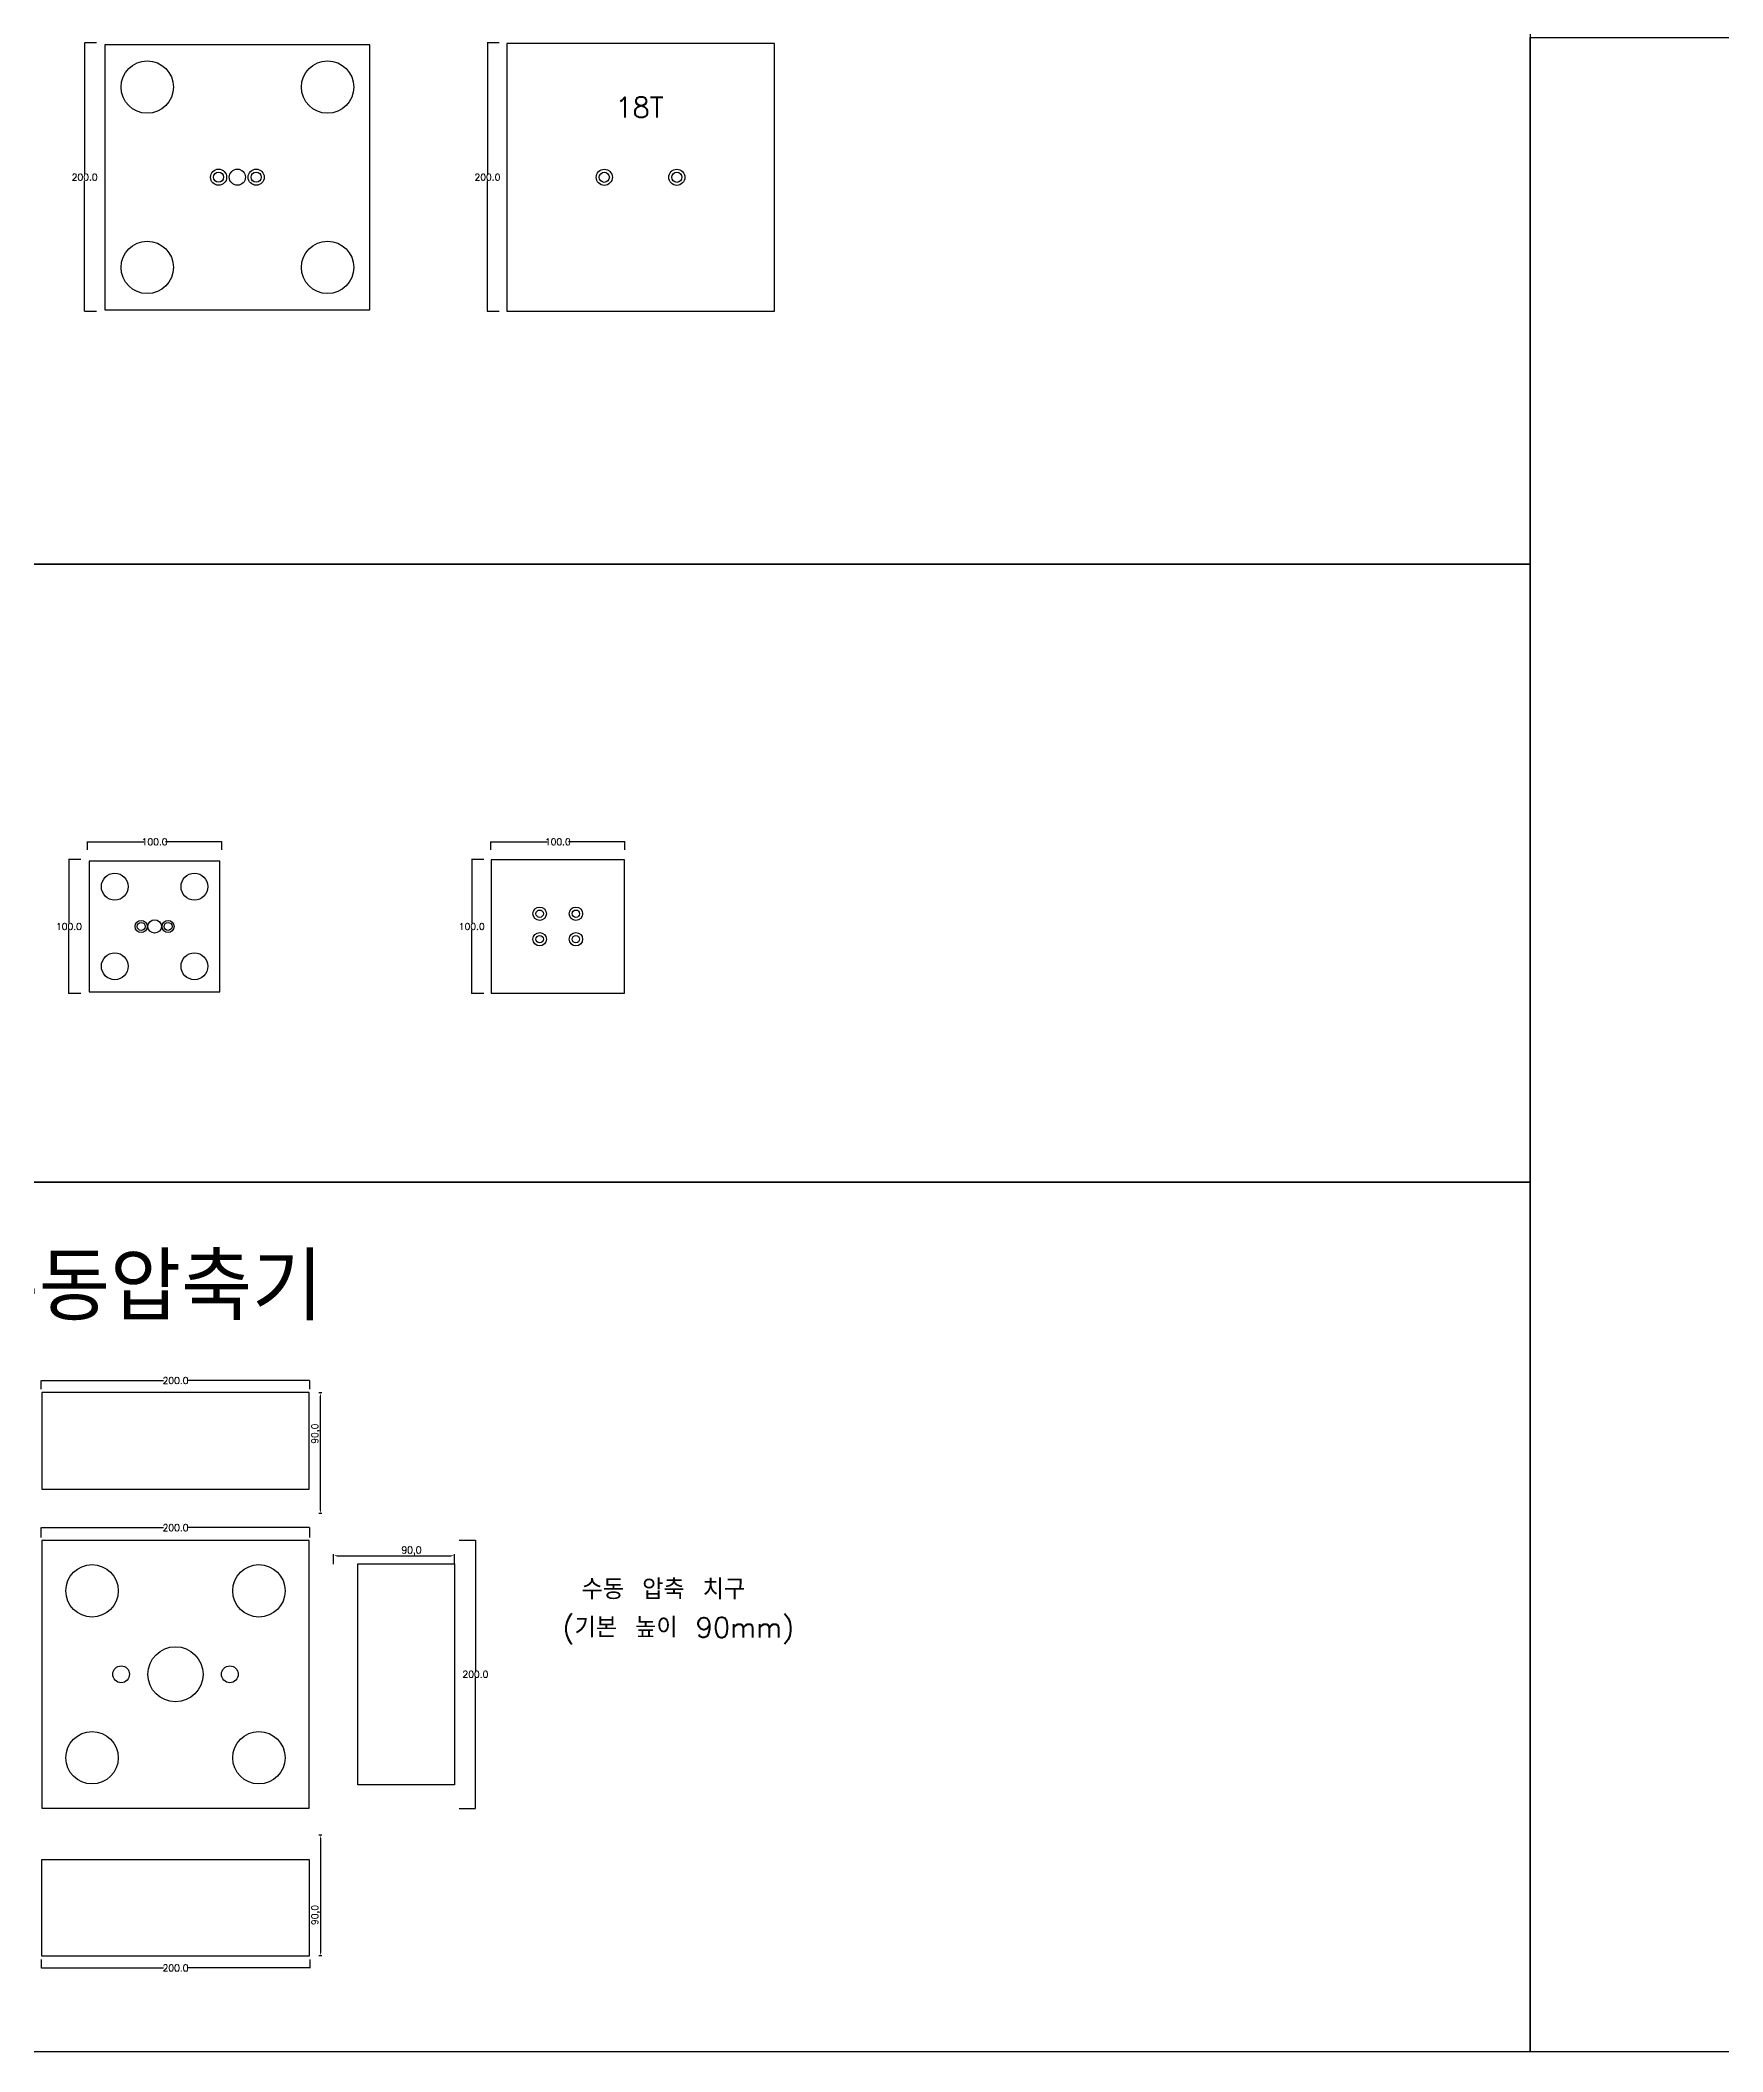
# Model space of a CAD drawing. Header units: millimetres. Extents: x 13291 to 28291, y 200 to 6643.
# Drawn here: x 15182 to 16435, y 200 to 1698 of the extents above; entities that cross this region are included whole.
import ezdxf

# ---------------------------------------------------------------- set-up
doc = ezdxf.new("R2010")
doc.units = ezdxf.units.MM
for name, color, linetype in [('TEXT', 3, 'Continuous'), ('볼트 구멍', 7, 'Continuous'), ('치구', 7, 'Continuous'), ('치수', 7, 'Continuous')]:
    doc.layers.add(name, color=color, linetype=linetype)
doc.styles.get("Standard").update_dxf_attribs({"font": 'txt.shx', "bigfont": 'whgtxt.shx'})
doc.dimstyles.new('ISO-25', dxfattribs={"dimtxt": 2.5, "dimasz": 2.5, "dimexe": 1.25, "dimexo": 0.625, "dimtad": 1, "dimtxsty": 'Standard', "dimcen": 2.5, "dimadec": 0, "dimazin": 0, "dimtfac": 1, "dimtmove": 0, "dimatfit": 3, "dimfxl": 0, "dimarcsym": 0})
doc.dimstyles.get("Standard").update_dxf_attribs({"dimtxt": 7, "dimasz": 0.18, "dimexe": 0.18, "dimexo": 0.0625, "dimgap": 0.09, "dimtad": 0, "dimtih": 1, "dimtoh": 1, "dimdec": 1, "dimzin": 0, "dimdsep": 46, "dimtxsty": 'Standard', "dimcen": 0.09, "dimadec": 0, "dimazin": 0, "dimtfac": 1, "dimtdec": 1, "dimtofl": 0, "dimtmove": 0, "dimatfit": 3, "dimfxl": 0, "dimtolj": 1, "dimtzin": 0, "dimarcsym": 0})

# ---------------------------------------------------------------- blocks, each defined once
blk = doc.blocks.new('*D174')
at = {"layer": 'Defpoints', "color": 0, "linetype": 'Continuous'}
for p in [(15493.9, 580.8), (15493.9, 380.8), (15505.9, 380.8)]:
    blk.add_point(p, dxfattribs=at)
at = {"layer": '치수', "color": 0, "linetype": 'Continuous', "lineweight": -2}
for p, q in [((15493.9, 580.8), (15506.1, 580.8)), ((15505.9, 580.6), (15505.9, 483.4)), ((15505.9, 381), (15505.9, 478.2)), ((15493.9, 380.8), (15506.1, 380.8))]:
    blk.add_line(p, q, dxfattribs=at)
at = {"layer": '치수', "color": 0, "linetype": 'Continuous'}
for points in [[(15505.9, 580.6), (15506, 580.6), (15505.9, 580.8)], [(15505.9, 381), (15506, 381), (15505.9, 380.8)]]:
    blk.add_solid(points, dxfattribs=at)
at = {"layer": '치수', "color": 0, "linetype": 'Continuous', "insert": (15505.9, 480.8), "char_height": 5, "attachment_point": 5}
blk.add_mtext('\\A1;200.0', dxfattribs=at)
blk = doc.blocks.new('*D200')
at = {"layer": 'Defpoints', "color": 0, "linetype": 'Continuous'}
for p in [(15182.6, 268.5), (15382.6, 268.5), (15382.6, 262.1)]:
    blk.add_point(p, dxfattribs=at)
at = {"layer": '치수', "color": 0, "linetype": 'Continuous', "lineweight": -2}
for p, q in [((15182.6, 268.5), (15182.6, 261.9)), ((15182.7, 262.1), (15273.7, 262.1)), ((15382.4, 262.1), (15291.4, 262.1)), ((15382.6, 268.5), (15382.6, 261.9))]:
    blk.add_line(p, q, dxfattribs=at)
at = {"layer": '치수', "color": 0, "linetype": 'Continuous'}
for points in [[(15182.7, 262.1), (15182.7, 262.1), (15182.6, 262.1)], [(15382.4, 262.1), (15382.4, 262.1), (15382.6, 262.1)]]:
    blk.add_solid(points, dxfattribs=at)
at = {"layer": '치수', "color": 0, "linetype": 'Continuous', "insert": (15282.6, 262.1), "char_height": 5, "attachment_point": 5}
blk.add_mtext('\\A1;200.0', dxfattribs=at)
blk = doc.blocks.new('*D201')
at = {"layer": 'Defpoints', "color": 0}
for p in [(15392.2, 361.1), (15390.6, 271.1), (15392.2, 271.1)]:
    blk.add_point(p, dxfattribs=at)
at = {"layer": '치수', "color": 0, "lineweight": -2}
for p, q in [((15391.6, 361.1), (15389.4, 361.1)), ((15390.6, 358.6), (15390.6, 273.6)), ((15391.6, 271.1), (15389.4, 271.1))]:
    blk.add_line(p, q, dxfattribs=at)
at = {"layer": '치수', "color": 0}
for points in [[(15390.2, 358.6), (15391, 358.6), (15390.6, 361.1)], [(15390.2, 273.6), (15391, 273.6), (15390.6, 271.1)]]:
    blk.add_solid(points, dxfattribs=at)
at = {"layer": '치수', "color": 0, "insert": (15387.1, 301.6), "char_height": 5, "attachment_point": 5, "rotation": 90}
blk.add_mtext('90,0', dxfattribs=at)
blk = doc.blocks.new('*D247')
at = {"layer": 'Defpoints', "color": 0, "linetype": 'Continuous'}
for p in [(15182.6, 693.1), (15382.6, 699.5), (15382.6, 693.1)]:
    blk.add_point(p, dxfattribs=at)
at = {"layer": '치수', "color": 0, "linetype": 'Continuous', "lineweight": -2}
for p, q in [((15182.6, 693.2), (15182.6, 699.7)), ((15182.7, 699.5), (15273.7, 699.5)), ((15382.4, 699.5), (15291.4, 699.5)), ((15382.6, 693.2), (15382.6, 699.7))]:
    blk.add_line(p, q, dxfattribs=at)
at = {"layer": '치수', "color": 0, "linetype": 'Continuous'}
for points in [[(15182.7, 699.5), (15182.7, 699.5), (15182.6, 699.5)], [(15382.4, 699.5), (15382.4, 699.5), (15382.6, 699.5)]]:
    blk.add_solid(points, dxfattribs=at)
at = {"layer": '치수', "color": 0, "linetype": 'Continuous', "insert": (15282.6, 699.5), "char_height": 5, "attachment_point": 5}
blk.add_mtext('\\A1;200.0', dxfattribs=at)
blk = doc.blocks.new('*D251')
at = {"layer": 'Defpoints', "color": 0, "linetype": 'Continuous'}
for p in [(15382.6, 590), (15182.6, 582.6), (15382.6, 582.6)]:
    blk.add_point(p, dxfattribs=at)
at = {"layer": '치수', "color": 0, "linetype": 'Continuous', "lineweight": -2}
for p, q in [((15182.6, 582.7), (15182.6, 590.2)), ((15182.7, 590), (15273.7, 590)), ((15382.4, 590), (15291.4, 590)), ((15382.6, 582.7), (15382.6, 590.2))]:
    blk.add_line(p, q, dxfattribs=at)
at = {"layer": '치수', "color": 0, "linetype": 'Continuous'}
for points in [[(15182.7, 590.1), (15182.7, 590), (15182.6, 590)], [(15382.4, 590.1), (15382.4, 590), (15382.6, 590)]]:
    blk.add_solid(points, dxfattribs=at)
at = {"layer": '치수', "color": 0, "linetype": 'Continuous', "insert": (15282.6, 590), "char_height": 5, "attachment_point": 5}
blk.add_mtext('\\A1;200.0', dxfattribs=at)
blk = doc.blocks.new('*D252')
at = {"layer": 'Defpoints', "color": 0}
for p in [(15400.3, 562.3), (15490.3, 569.1), (15490.3, 562.3)]:
    blk.add_point(p, dxfattribs=at)
at = {"layer": '치수', "color": 0, "lineweight": -2}
for p, q in [((15400.3, 562.9), (15400.3, 570.3)), ((15490.3, 562.9), (15490.3, 570.3)), ((15402.8, 569.1), (15487.8, 569.1))]:
    blk.add_line(p, q, dxfattribs=at)
at = {"layer": '치수', "color": 0}
for points in [[(15402.8, 569.5), (15402.8, 568.7), (15400.3, 569.1)], [(15487.8, 569.5), (15487.8, 568.7), (15490.3, 569.1)]]:
    blk.add_solid(points, dxfattribs=at)
at = {"layer": '치수', "color": 0, "insert": (15458.3, 572.6), "char_height": 5, "attachment_point": 5}
blk.add_mtext('90,0', dxfattribs=at)
blk = doc.blocks.new('*D253')
at = {"layer": 'Defpoints', "color": 0}
for p in [(15390.6, 690.5), (15392.2, 690.5), (15392.2, 600.5)]:
    blk.add_point(p, dxfattribs=at)
at = {"layer": '치수', "color": 0, "lineweight": -2}
for p, q in [((15391.6, 690.5), (15389.4, 690.5)), ((15390.6, 603), (15390.6, 688)), ((15391.6, 600.5), (15389.4, 600.5))]:
    blk.add_line(p, q, dxfattribs=at)
at = {"layer": '치수', "color": 0}
for points in [[(15390.2, 688), (15391, 688), (15390.6, 690.5)], [(15390.2, 603), (15391, 603), (15390.6, 600.5)]]:
    blk.add_solid(points, dxfattribs=at)
at = {"layer": '치수', "color": 0, "insert": (15387.1, 660), "char_height": 5, "attachment_point": 5, "rotation": 90}
blk.add_mtext('90,0', dxfattribs=at)
blk = doc.blocks.new('*D454')
at = {"layer": 'Defpoints', "color": 0, "linetype": 'Continuous'}
for p in [(15512.1, 1087.7), (15503.2, 987.7), (15512.1, 987.7)]:
    blk.add_point(p, dxfattribs=at)
at = {"layer": '치수', "color": 0, "linetype": 'Continuous', "lineweight": -2}
for p, q in [((15512.1, 1087.7), (15503, 1087.7)), ((15503.2, 1087.5), (15503.2, 1040.3)), ((15503.2, 987.9), (15503.2, 1035.1)), ((15512.1, 987.7), (15503, 987.7))]:
    blk.add_line(p, q, dxfattribs=at)
at = {"layer": '치수', "color": 0, "linetype": 'Continuous'}
for points in [[(15503.2, 1087.5), (15503.3, 1087.5), (15503.2, 1087.7)], [(15503.2, 987.9), (15503.3, 987.9), (15503.2, 987.7)]]:
    blk.add_solid(points, dxfattribs=at)
at = {"layer": '치수', "color": 0, "linetype": 'Continuous', "insert": (15503.2, 1037.7), "char_height": 5, "attachment_point": 5}
blk.add_mtext('\\A1;100.0', dxfattribs=at)
blk = doc.blocks.new('*D455')
at = {"layer": 'Defpoints', "color": 0, "linetype": 'Continuous'}
for p in [(15212.1, 1087.7), (15203.2, 987.7), (15212.1, 987.7)]:
    blk.add_point(p, dxfattribs=at)
at = {"layer": '치수', "color": 0, "linetype": 'Continuous', "lineweight": -2}
for p, q in [((15212.1, 1087.7), (15203, 1087.7)), ((15203.2, 1087.5), (15203.2, 1040.3)), ((15203.2, 987.9), (15203.2, 1035.1)), ((15212.1, 987.7), (15203, 987.7))]:
    blk.add_line(p, q, dxfattribs=at)
at = {"layer": '치수', "color": 0, "linetype": 'Continuous'}
for points in [[(15203.2, 1087.5), (15203.3, 1087.5), (15203.2, 1087.7)], [(15203.2, 987.9), (15203.3, 987.9), (15203.2, 987.7)]]:
    blk.add_solid(points, dxfattribs=at)
at = {"layer": '치수', "color": 0, "linetype": 'Continuous', "insert": (15203.2, 1037.7), "char_height": 5, "attachment_point": 5}
blk.add_mtext('\\A1;100.0', dxfattribs=at)
blk = doc.blocks.new('*D456')
at = {"layer": 'Defpoints', "color": 0, "linetype": 'Continuous'}
for p in [(15517.3, 1094.8), (15617.3, 1100.7), (15617.3, 1094.8)]:
    blk.add_point(p, dxfattribs=at)
at = {"layer": '치수', "color": 0, "linetype": 'Continuous', "lineweight": -2}
for p, q in [((15517.3, 1094.9), (15517.3, 1100.9)), ((15517.4, 1100.7), (15559.3, 1100.7)), ((15617.1, 1100.7), (15575.3, 1100.7)), ((15617.3, 1094.9), (15617.3, 1100.9))]:
    blk.add_line(p, q, dxfattribs=at)
at = {"layer": '치수', "color": 0, "linetype": 'Continuous'}
for points in [[(15517.4, 1100.7), (15517.4, 1100.7), (15517.3, 1100.7)], [(15617.1, 1100.7), (15617.1, 1100.7), (15617.3, 1100.7)]]:
    blk.add_solid(points, dxfattribs=at)
at = {"layer": '치수', "color": 0, "linetype": 'Continuous', "insert": (15567.3, 1100.7), "char_height": 5, "attachment_point": 5}
blk.add_mtext('\\A1;100.0', dxfattribs=at)
blk = doc.blocks.new('*D457')
at = {"layer": 'Defpoints', "color": 0, "linetype": 'Continuous'}
for p in [(15217, 1094.8), (15317, 1100.7), (15317, 1094.8)]:
    blk.add_point(p, dxfattribs=at)
at = {"layer": '치수', "color": 0, "linetype": 'Continuous', "lineweight": -2}
for p, q in [((15217, 1094.9), (15217, 1100.9)), ((15217.2, 1100.7), (15259, 1100.7)), ((15316.8, 1100.7), (15275, 1100.7)), ((15317, 1094.9), (15317, 1100.9))]:
    blk.add_line(p, q, dxfattribs=at)
at = {"layer": '치수', "color": 0, "linetype": 'Continuous'}
for points in [[(15217.2, 1100.7), (15217.2, 1100.7), (15217, 1100.7)], [(15316.8, 1100.7), (15316.8, 1100.7), (15317, 1100.7)]]:
    blk.add_solid(points, dxfattribs=at)
at = {"layer": '치수', "color": 0, "linetype": 'Continuous', "insert": (15267, 1100.7), "char_height": 5, "attachment_point": 5}
blk.add_mtext('\\A1;100.0', dxfattribs=at)
blk = doc.blocks.new('*D629')
at = {"layer": 'Defpoints', "color": 0, "linetype": 'Continuous'}
for p in [(15223.8, 1695.7), (15214.9, 1495.7), (15223.8, 1495.7)]:
    blk.add_point(p, dxfattribs=at)
at = {"layer": '치수', "color": 0, "linetype": 'Continuous', "lineweight": -2}
for p, q in [((15223.7, 1695.7), (15214.7, 1695.7)), ((15214.9, 1695.5), (15214.9, 1598.3)), ((15214.9, 1495.9), (15214.9, 1593.1)), ((15223.7, 1495.7), (15214.7, 1495.7))]:
    blk.add_line(p, q, dxfattribs=at)
at = {"layer": '치수', "color": 0, "linetype": 'Continuous'}
for points in [[(15214.8, 1695.5), (15214.9, 1695.5), (15214.9, 1695.7)], [(15214.8, 1495.9), (15214.9, 1495.9), (15214.9, 1495.7)]]:
    blk.add_solid(points, dxfattribs=at)
at = {"layer": '치수', "color": 0, "linetype": 'Continuous', "insert": (15214.9, 1595.7), "char_height": 5, "attachment_point": 5}
blk.add_mtext('\\A1;200.0', dxfattribs=at)
blk = doc.blocks.new('*D634')
at = {"layer": 'Defpoints', "color": 0, "linetype": 'Continuous'}
for p in [(15523.8, 1695.7), (15514.9, 1495.7), (15523.8, 1495.7)]:
    blk.add_point(p, dxfattribs=at)
at = {"layer": '치수', "color": 0, "linetype": 'Continuous', "lineweight": -2}
for p, q in [((15523.7, 1695.7), (15514.7, 1695.7)), ((15514.9, 1695.5), (15514.9, 1598.3)), ((15514.9, 1495.9), (15514.9, 1593.1)), ((15523.7, 1495.7), (15514.7, 1495.7))]:
    blk.add_line(p, q, dxfattribs=at)
at = {"layer": '치수', "color": 0, "linetype": 'Continuous'}
for points in [[(15514.8, 1695.5), (15514.9, 1695.5), (15514.9, 1695.7)], [(15514.8, 1495.9), (15514.9, 1495.9), (15514.9, 1495.7)]]:
    blk.add_solid(points, dxfattribs=at)
at = {"layer": '치수', "color": 0, "linetype": 'Continuous', "insert": (15514.9, 1595.7), "char_height": 5, "attachment_point": 5}
blk.add_mtext('\\A1;200.0', dxfattribs=at)

msp = doc.modelspace()

# ---------------------------------------------------------------- linework, layer by layer
at = {"color": 6}
for points in [[(13291.441, 2409.699), (16291.441, 2409.699), (16291.441, 1307.396), (13291.441, 1307.396)], [(13291.441, 1307.396), (16291.441, 1307.396), (16291.441, 847.396), (13291.441, 847.396)], [(14791.441, 847.396), (16291.441, 847.396), (16291.441, 199.699), (14791.441, 199.699)]]:
    msp.add_lwpolyline(points, close=True, dxfattribs=at)
for centre in [(15237.369, 1067.354), (15296.669, 1067.354), (15237.369, 1008.054), (15296.669, 1008.054)]:
    msp.add_circle(centre, 10)
for centre in [(15553.769, 1047.204), (15580.769, 1047.204), (15553.769, 1028.204), (15580.769, 1028.204)]:
    msp.add_circle(centre, 5, dxfattribs=at)
at = {"layer": 'TEXT', "color": 6}
for points in [[(13291.441, 199.699), (13291.441, 3199.699), (16291.441, 3199.699), (16291.441, 199.699)], [(16291.441, 199.699), (16291.441, 1699.699), (19291.441, 1699.699), (19291.441, 199.699)]]:
    msp.add_lwpolyline(points, close=True, dxfattribs=at)
at = {"layer": '볼트 구멍', "color": 6}
for centre, radius in [((15314.65, 1595.671), 6), ((15342.65, 1595.671), 6), ((15601.9, 1595.609), 6), ((15655.9, 1595.609), 6), ((15257.019, 1037.704), 4.5), ((15277.019, 1037.704), 4.5)]:
    msp.add_circle(centre, radius, dxfattribs=at)
at = {"layer": '볼트 구멍', "color": 3}
for centre, radius in [((15314.65, 1595.671), 3.75), ((15328.65, 1595.671), 6), ((15342.65, 1595.671), 3.75), ((15601.9, 1595.609), 3.75), ((15655.9, 1595.609), 3.75), ((15553.769, 1047.204), 2.75), ((15580.769, 1047.204), 2.75), ((15257.019, 1037.704), 3), ((15267.019, 1037.704), 5), ((15277.019, 1037.704), 3), ((15553.769, 1028.204), 2.75), ((15580.769, 1028.204), 2.75), ((15282.555, 480.808), 20.5), ((15242.055, 480.808), 6.25), ((15323.055, 480.808), 6.25)]:
    msp.add_circle(centre, radius, dxfattribs=at)
at = {"layer": '치구'}
for points in [[(15230, 1694.321), (15230, 1497.021), (15427.3, 1497.021), (15427.3, 1694.321)], [(15529.25, 1695.321), (15529.25, 1496.021), (15728.55, 1496.021), (15728.55, 1695.321)], [(15218.369, 1086.354), (15218.369, 989.054), (15315.669, 989.054), (15315.669, 1086.354)], [(15517.619, 1087.354), (15517.619, 988.054), (15616.919, 988.054), (15616.919, 1087.354)], [(15182.905, 618.677), (15382.205, 618.677), (15382.205, 690.677), (15182.905, 690.677)], [(15182.905, 381.158), (15382.205, 381.158), (15382.205, 580.458), (15182.905, 580.458)], [(15418.455, 563.058), (15490.455, 563.058), (15490.455, 398.558), (15418.455, 398.558)], [(15182.905, 342.939), (15382.205, 342.939), (15382.205, 270.939), (15182.905, 270.939)]]:
    msp.add_lwpolyline(points, close=True, dxfattribs=at)
for centre in [(15261.5, 1662.821), (15395.8, 1662.821), (15261.5, 1528.521), (15395.8, 1528.521), (15220.405, 542.958), (15344.705, 542.958), (15220.405, 418.658), (15344.705, 418.658)]:
    msp.add_circle(centre, 19.5, dxfattribs=at)

# ---------------------------------------------------------------- texts
msp.add_text('수동압축기', height=50).set_placement((15127.945, 744.28))
at = {"layer": 'TEXT', "color": 1}
msp.add_text('18T', height=15, dxfattribs=at).set_placement((15610.063, 1640.211))
at = {"layer": 'TEXT', "color": 3}
for s, p in [('수동 압축 치구', (15584.942, 536.672)), (' (기본 높이 90mm)', (15557.329, 508.215))]:
    msp.add_text(s, height=15, dxfattribs=at).set_placement(p)

# ---------------------------------------------------------------- dimensions: what is measured, and where the dimension line sits
at = {"layer": '치수', "color": 4, "linetype": 'Continuous'}
for base, p1, p2, picture, middle in [((15214.854, 1495.671), (15223.759, 1695.671), (15223.759, 1495.671), '*D629', (15214.854, 1595.671)), ((15514.854, 1495.671), (15523.759, 1695.671), (15523.759, 1495.671), '*D634', (15514.854, 1595.671)), ((15203.223, 987.704), (15212.128, 1087.704), (15212.128, 987.704), '*D455', (15203.223, 1037.704)), ((15503.223, 987.704), (15512.128, 1087.704), (15512.128, 987.704), '*D454', (15503.223, 1037.704)), ((15505.923, 380.808), (15493.853, 580.808), (15493.853, 380.808), '*D174', (15505.923, 480.808))]:
    dim = msp.add_linear_dim(base=base, p1=p1, p2=p2, angle=90, dimstyle='Standard', override={"dimtxt": 5}, dxfattribs=at)
    dim.commit()
    dim.dimension.update_dxf_attribs({"geometry": picture, "text_midpoint": middle})
for base, p1, p2, picture, middle in [((15317.019, 1100.695), (15217.019, 1094.811), (15317.019, 1094.811), '*D457', (15267.019, 1100.695)), ((15617.269, 1100.695), (15517.269, 1094.811), (15617.269, 1094.811), '*D456', (15567.269, 1100.695)), ((15382.555, 590.03), (15182.555, 582.633), (15382.555, 582.633), '*D251', (15282.555, 590.03))]:
    dim = msp.add_linear_dim(base=base, p1=p1, p2=p2, dimstyle='Standard', override={"dimtxt": 5}, dxfattribs=at)
    dim.commit()
    dim.dimension.update_dxf_attribs({"geometry": picture, "text_midpoint": middle})
for base, p1, p2, picture, middle in [((15382.555, 699.499), (15182.555, 693.102), (15382.555, 693.102), '*D247', (15282.555, 699.499)), ((15382.555, 262.118), (15182.555, 268.515), (15382.555, 268.515), '*D200', (15282.555, 262.118))]:
    dim = msp.add_linear_dim(base=base, p1=p1, p2=p2, dimstyle='Standard', override={"dimtxt": 5}, dxfattribs=at)
    dim.commit()
    dim.dimension.update_dxf_attribs({"geometry": picture, "text_midpoint": middle, "dimtype": 160})
at = {"layer": '치수', "color": 4}
for base, p1, p2, angle, picture, middle in [((15390.622, 690.527), (15392.234, 600.527), (15392.234, 690.527), 90, '*D253', (15390.622, 660.027)), ((15390.622, 271.089), (15392.234, 361.089), (15392.234, 271.089), 270, '*D201', (15390.622, 301.589))]:
    dim = msp.add_linear_dim(base=base, p1=p1, p2=p2, angle=angle, dimstyle='ISO-25', override={"dimtxt": 5, "dimdec": 1, "dimzin": 0, "dimtdec": 1}, dxfattribs=at)
    dim.commit()
    dim.dimension.update_dxf_attribs({"geometry": picture, "text_midpoint": middle, "dimtype": 160})
dim = msp.add_linear_dim(base=(15490.305, 569.085), p1=(15400.305, 562.308), p2=(15490.305, 562.308), dimstyle='ISO-25', override={"dimtxt": 5, "dimdec": 1, "dimzin": 0, "dimtdec": 1}, dxfattribs=at)
dim.commit()
dim.dimension.update_dxf_attribs({"geometry": '*D252', "text_midpoint": (15458.305, 569.085), "dimtype": 160})

doc.saveas('drawing.dxf')
